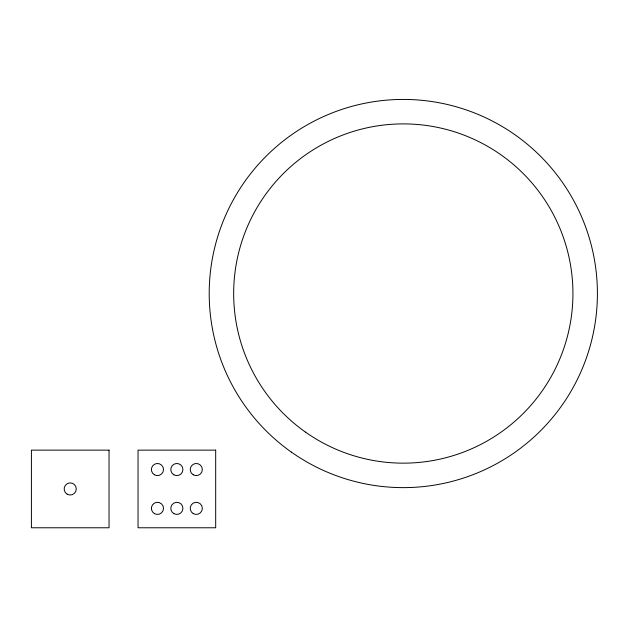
<?xml version="1.0" encoding="UTF-8"?>
<svg xmlns="http://www.w3.org/2000/svg" width="628" height="628" viewBox="0 0 628 628"><rect width="100%" height="100%" fill="white"/><g stroke="black" fill="none" stroke-linecap="round" stroke-linejoin="round"><path stroke-width="0.94" d="M109.044 450.135L31.4 450.135L31.4 527.771L109.044 527.771L109.044 450.135M215.687 450.135L138.042 450.135L138.042 527.771L215.687 527.771L215.687 450.135M291.368 452.105A194.107 194.107 0 0 0 596.6 311.174A194.107 194.107 0 0 0 321.929 117.303A194.107 194.107 0 0 0 291.368 452.105M305.483 432.111A169.631 169.631 0 0 0 572.226 308.945A169.631 169.631 0 0 0 332.188 139.518A169.631 169.631 0 0 0 305.483 432.111M173.83 513.618A6.068 6.068 0 0 0 182.929 508.366A6.068 6.068 0 0 0 173.83 503.106A6.068 6.068 0 0 0 173.83 513.618M193.243 513.618A6.068 6.068 0 0 0 202.342 508.366A6.068 6.068 0 0 0 193.243 503.106A6.068 6.068 0 0 0 193.243 513.618M193.243 474.792A6.068 6.068 0 0 0 202.342 469.54A6.068 6.068 0 0 0 193.243 464.288A6.068 6.068 0 0 0 193.243 474.792M154.417 513.618A6.068 6.068 0 0 0 163.516 508.366A6.068 6.068 0 0 0 154.417 503.106A6.068 6.068 0 0 0 154.417 513.618M154.417 474.792A6.068 6.068 0 0 0 163.516 469.54A6.068 6.068 0 0 0 154.417 464.288A6.068 6.068 0 0 0 154.417 474.792M173.83 474.792A6.068 6.068 0 0 0 182.929 469.54A6.068 6.068 0 0 0 173.83 464.288A6.068 6.068 0 0 0 173.83 474.792M67.188 494.205A6.068 6.068 0 0 0 76.286 488.953A6.068 6.068 0 0 0 67.188 483.701A6.068 6.068 0 0 0 67.188 494.205"/></g></svg>
